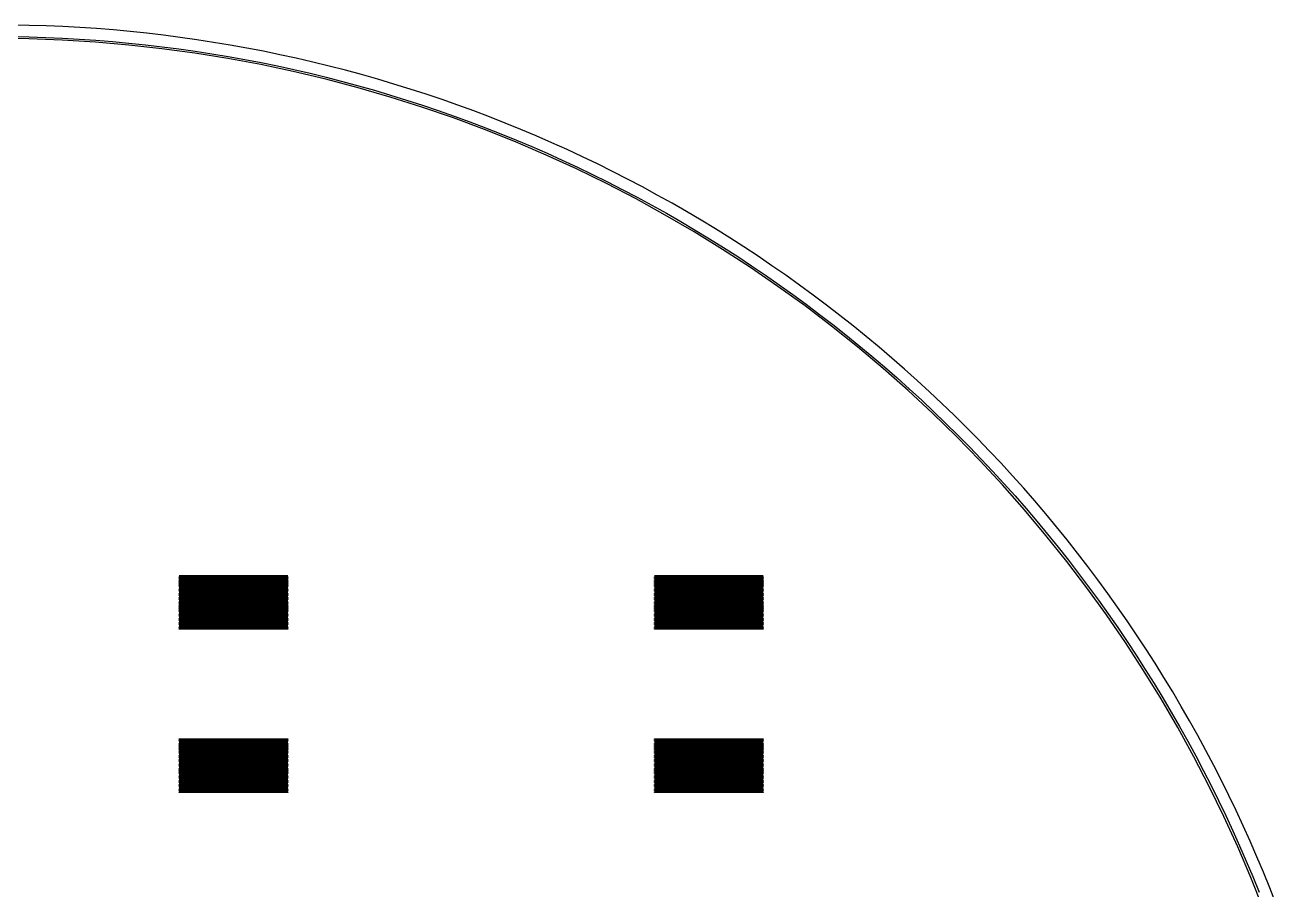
# Model space of a CAD drawing. Extents: x -18 to 83, y -18 to 83.
# Drawn here: x 33.33 to 79.37, y 50.92 to 82.75 of the extents above; entities that cross this region are included whole.
import ezdxf

# ---------------------------------------------------------------- set-up
doc = ezdxf.new("R2010")
doc.units = 0

msp = doc.modelspace()

# ---------------------------------------------------------------- linework, layer by layer
for p, q in [((33.4893, 82.7348), (32.8697, 82.7462)), ((34.1088, 82.7158), (33.4893, 82.7348)), ((34.7279, 82.6892), (34.1088, 82.7158)), ((35.3467, 82.655), (34.7279, 82.6892)), ((35.965, 82.6132), (35.3467, 82.655)), ((36.5828, 82.5638), (35.965, 82.6132)), ((37.1999, 82.5068), (36.5828, 82.5638)), ((37.8162, 82.4423), (37.1999, 82.5068)), ((38.4317, 82.3702), (37.8162, 82.4423)), ((33.4771, 82.2349), (32.25, 82.25)), ((32.8645, 82.3212), (33.4789, 82.3099)), ((34.7034, 82.1898), (33.4771, 82.2349)), ((33.4789, 82.3099), (34.0931, 82.2911)), ((34.0931, 82.2911), (34.7071, 82.2647)), ((35.9282, 82.1145), (34.7034, 82.1898)), ((34.7071, 82.2647), (35.3206, 82.2308)), ((35.3206, 82.2308), (35.9337, 82.1893)), ((37.1508, 82.0092), (35.9282, 82.1145)), ((35.9337, 82.1893), (36.5463, 82.1404)), ((36.5463, 82.1404), (37.1582, 82.0839)), ((38.3705, 81.874), (37.1508, 82.0092)), ((37.1582, 82.0839), (37.7694, 82.0199)), ((37.7694, 82.0199), (38.3797, 81.9484)), ((38.3797, 81.9484), (38.9891, 81.8694)), ((39.0463, 82.2906), (38.4317, 82.3702)), ((39.6599, 82.2034), (39.0463, 82.2906)), ((40.2723, 82.1087), (39.6599, 82.2034)), ((40.8836, 82.0065), (40.2723, 82.1087)), ((41.4935, 81.8968), (40.8836, 82.0065)), ((39.5865, 81.7088), (38.3705, 81.874)), ((38.9891, 81.8694), (39.5975, 81.783)), ((40.7981, 81.5139), (39.5865, 81.7088)), ((39.5975, 81.783), (40.2048, 81.6891)), ((40.2048, 81.6891), (40.8109, 81.5878)), ((42.0045, 81.2893), (40.7981, 81.5139)), ((40.8109, 81.5878), (41.4157, 81.479)), ((42.1021, 81.7796), (41.4935, 81.8968)), ((42.7091, 81.655), (42.1021, 81.7796)), ((43.3146, 81.5229), (42.7091, 81.655)), ((43.9184, 81.3835), (43.3146, 81.5229)), ((41.4157, 81.479), (42.0191, 81.3628)), ((43.2051, 81.0351), (42.0045, 81.2893)), ((42.0191, 81.3628), (42.6211, 81.2392)), ((42.6211, 81.2392), (43.2215, 81.1083)), ((44.399, 80.7516), (43.2051, 81.0351)), ((43.2215, 81.1083), (43.8202, 80.97)), ((44.5205, 81.2366), (43.9184, 81.3835)), ((45.1207, 81.0823), (44.5205, 81.2366)), ((45.719, 80.9207), (45.1207, 81.0823)), ((43.8202, 80.97), (44.4172, 80.8243)), ((45.5856, 80.4388), (44.399, 80.7516)), ((44.4172, 80.8243), (45.0124, 80.6713)), ((45.0124, 80.6713), (45.6056, 80.5111)), ((46.3152, 80.7517), (45.719, 80.9207)), ((46.9094, 80.5755), (46.3152, 80.7517)), ((47.5013, 80.392), (46.9094, 80.5755)), ((46.7642, 80.097), (45.5856, 80.4388)), ((45.6056, 80.5111), (46.1969, 80.3436)), ((46.1969, 80.3436), (46.786, 80.1688)), ((46.786, 80.1688), (47.3729, 79.9868)), ((48.0909, 80.2012), (47.5013, 80.392)), ((48.6782, 80.0032), (48.0909, 80.2012)), ((47.9341, 79.7264), (46.7642, 80.097)), ((47.3729, 79.9868), (47.9576, 79.7976)), ((49.0945, 79.3272), (47.9341, 79.7264)), ((47.9576, 79.7976), (48.5399, 79.6013)), ((49.2629, 79.798), (48.6782, 80.0032)), ((49.8451, 79.5856), (49.2629, 79.798)), ((48.5399, 79.6013), (49.1198, 79.3978)), ((50.2448, 78.8996), (49.0945, 79.3272)), ((49.1198, 79.3978), (49.6971, 79.1872)), ((49.6971, 79.1872), (50.2717, 78.9696)), ((50.4247, 79.3661), (49.8451, 79.5856)), ((51.0015, 79.1396), (50.4247, 79.3661)), ((51.3842, 78.444), (50.2448, 78.8996)), ((50.2717, 78.9696), (50.8437, 78.7449)), ((50.8437, 78.7449), (51.4129, 78.5133)), ((51.5755, 78.9059), (51.0015, 79.1396)), ((52.1466, 78.6652), (51.5755, 78.9059)), ((52.5121, 77.9605), (51.3842, 78.444)), ((51.4129, 78.5133), (51.9791, 78.2746)), ((51.9791, 78.2746), (52.5424, 78.0291)), ((52.7147, 78.4176), (52.1466, 78.6652)), ((53.2797, 78.163), (52.7147, 78.4176)), ((53.6277, 77.4495), (52.5121, 77.9605)), ((52.5424, 78.0291), (53.1027, 77.7766)), ((53.8415, 77.9015), (53.2797, 78.163)), ((54.4001, 77.6331), (53.8415, 77.9015)), ((53.1027, 77.7766), (53.6598, 77.5173)), ((54.7306, 76.9112), (53.6277, 77.4495)), ((53.6598, 77.5173), (54.2137, 77.2511)), ((54.9554, 77.3578), (54.4001, 77.6331)), ((55.5072, 77.0758), (54.9554, 77.3578)), ((54.2137, 77.2511), (54.7643, 76.9782)), ((55.8198, 76.3461), (54.7306, 76.9112)), ((54.7643, 76.9782), (55.3115, 76.6985)), ((56.0555, 76.787), (55.5072, 77.0758)), ((55.3115, 76.6985), (55.8552, 76.4122)), ((56.6003, 76.4915), (56.0555, 76.787)), ((57.1414, 76.1894), (56.6003, 76.4915)), ((56.8949, 75.7543), (55.8198, 76.3461)), ((55.8552, 76.4122), (56.3953, 76.1192)), ((56.3953, 76.1192), (56.9319, 75.8196)), ((57.6787, 75.8806), (57.1414, 76.1894)), ((57.9551, 75.1364), (56.8949, 75.7543)), ((56.9319, 75.8196), (57.4647, 75.5134)), ((57.4647, 75.5134), (57.9937, 75.2008)), ((58.2122, 75.5653), (57.6787, 75.8806)), ((58.7418, 75.2434), (58.2122, 75.5653)), ((58.9999, 74.4927), (57.9551, 75.1364)), ((57.9937, 75.2008), (58.5188, 74.8816)), ((59.2674, 74.9151), (58.7418, 75.2434)), ((58.5188, 74.8816), (59.04, 74.556)), ((59.7889, 74.5803), (59.2674, 74.9151)), ((60.3063, 74.2392), (59.7889, 74.5803)), ((60.0285, 73.8235), (58.9999, 74.4927)), ((59.04, 74.556), (59.5571, 74.2241)), ((59.5571, 74.2241), (60.0702, 73.8858)), ((60.8194, 73.8918), (60.3063, 74.2392)), ((61.0404, 73.1292), (60.0285, 73.8235)), ((60.0702, 73.8858), (60.579, 73.5413)), ((61.3283, 73.538), (60.8194, 73.8918)), ((60.579, 73.5413), (61.0836, 73.1906)), ((61.8328, 73.1781), (61.3283, 73.538)), ((62.035, 72.4104), (61.0404, 73.1292)), ((61.0836, 73.1906), (61.5838, 72.8336)), ((61.5838, 72.8336), (62.0796, 72.4706)), ((62.3328, 72.812), (61.8328, 73.1781)), ((62.8283, 72.4398), (62.3328, 72.812)), ((63.0116, 71.6673), (62.035, 72.4104)), ((62.0796, 72.4706), (62.571, 72.1015)), ((63.3192, 72.0615), (62.8283, 72.4398)), ((62.571, 72.1015), (63.0577, 71.7264)), ((63.8054, 71.6772), (63.3192, 72.0615)), ((63.9697, 70.9005), (63.0116, 71.6673)), ((63.0577, 71.7264), (63.5398, 71.3454)), ((64.2868, 71.287), (63.8054, 71.6772)), ((63.5398, 71.3454), (64.0172, 70.9585)), ((64.9086, 70.1104), (63.9697, 70.9005)), ((64.0172, 70.9585), (64.4899, 70.5658)), ((64.7635, 70.8909), (64.2868, 71.287)), ((64.4899, 70.5658), (64.9576, 70.1672)), ((65.2352, 70.489), (64.7635, 70.8909)), ((65.702, 70.0814), (65.2352, 70.489)), ((65.8279, 69.2975), (64.9086, 70.1104)), ((64.9576, 70.1672), (65.4205, 69.763)), ((66.1637, 69.668), (65.702, 70.0814)), ((65.4205, 69.763), (65.8783, 69.3531)), ((66.6203, 69.249), (66.1637, 69.668)), ((66.727, 68.4624), (65.8279, 69.2975)), ((65.8783, 69.3531), (66.3311, 68.9377)), ((67.0718, 68.8245), (66.6203, 69.249)), ((66.3311, 68.9377), (66.7787, 68.5167)), ((67.518, 68.3944), (67.0718, 68.8245)), ((67.6053, 67.6053), (66.727, 68.4624)), ((66.7787, 68.5167), (67.2212, 68.0902)), ((67.9589, 67.9589), (67.518, 68.3944)), ((67.2212, 68.0902), (67.6584, 67.6584)), ((68.3944, 67.518), (67.9589, 67.9589)), ((68.4624, 66.727), (67.6053, 67.6053)), ((67.6584, 67.6584), (68.0902, 67.2212)), ((68.0902, 67.2212), (68.5167, 66.7787)), ((68.8245, 67.0718), (68.3944, 67.518)), ((68.5167, 66.7787), (68.9377, 66.3311)), ((69.249, 66.6203), (68.8245, 67.0718)), ((69.2975, 65.8279), (68.4624, 66.727)), ((68.9377, 66.3311), (69.3531, 65.8783)), ((69.668, 66.1637), (69.249, 66.6203)), ((69.3531, 65.8783), (69.763, 65.4205)), ((70.0814, 65.702), (69.668, 66.1637)), ((70.1104, 64.9086), (69.2975, 65.8279)), ((69.763, 65.4205), (70.1672, 64.9576)), ((70.489, 65.2352), (70.0814, 65.702)), ((70.9005, 63.9697), (70.1104, 64.9086)), ((70.1672, 64.9576), (70.5658, 64.4899)), ((70.8909, 64.7635), (70.489, 65.2352)), ((70.5658, 64.4899), (70.9585, 64.0172)), ((71.287, 64.2868), (70.8909, 64.7635)), ((70.9585, 64.0172), (71.3454, 63.5398)), ((71.6772, 63.8054), (71.287, 64.2868)), ((71.6673, 63.0116), (70.9005, 63.9697)), ((71.3454, 63.5398), (71.7264, 63.0577)), ((72.0615, 63.3192), (71.6772, 63.8054)), ((72.4398, 62.8283), (72.0615, 63.3192)), ((72.4104, 62.035), (71.6673, 63.0116)), ((71.7264, 63.0577), (72.1015, 62.571)), ((72.812, 62.3328), (72.4398, 62.8283)), ((39, 62.475), (39, 62.485)), ((39, 62.485), (43, 62.485)), ((43, 62.475), (39, 62.475)), ((39, 62.435), (39, 62.445)), ((39, 62.445), (43, 62.445)), ((43, 62.435), (39, 62.435)), ((39, 62.395), (39, 62.405)), ((39, 62.405), (43, 62.405)), ((43, 62.395), (39, 62.395)), ((39, 62.355), (39, 62.365)), ((39, 62.365), (43, 62.365)), ((43, 62.355), (39, 62.355)), ((39, 62.315), (39, 62.325)), ((39, 62.325), (43, 62.325)), ((43, 62.315), (39, 62.315)), ((39, 62.275), (39, 62.285)), ((39, 62.285), (43, 62.285)), ((43, 62.275), (39, 62.275)), ((39, 62.235), (39, 62.245)), ((39, 62.245), (43, 62.245)), ((43, 62.235), (39, 62.235)), ((39, 62.195), (39, 62.205)), ((39, 62.205), (43, 62.205)), ((43, 62.195), (39, 62.195)), ((39, 62.155), (39, 62.165)), ((39, 62.165), (43, 62.165)), ((43, 62.155), (39, 62.155)), ((43, 62.485), (43, 62.475)), ((43, 62.445), (43, 62.435)), ((43, 62.405), (43, 62.395)), ((43, 62.365), (43, 62.355)), ((43, 62.325), (43, 62.315)), ((43, 62.285), (43, 62.275)), ((43, 62.245), (43, 62.235)), ((43, 62.205), (43, 62.195)), ((43, 62.165), (43, 62.155)), ((56.5, 62.475), (56.5, 62.485)), ((56.5, 62.485), (60.5, 62.485)), ((60.5, 62.475), (56.5, 62.475)), ((56.5, 62.435), (56.5, 62.445)), ((56.5, 62.445), (60.5, 62.445)), ((60.5, 62.435), (56.5, 62.435)), ((56.5, 62.395), (56.5, 62.405)), ((56.5, 62.405), (60.5, 62.405)), ((60.5, 62.395), (56.5, 62.395)), ((56.5, 62.355), (56.5, 62.365)), ((56.5, 62.365), (60.5, 62.365)), ((60.5, 62.355), (56.5, 62.355)), ((56.5, 62.315), (56.5, 62.325)), ((56.5, 62.325), (60.5, 62.325)), ((60.5, 62.315), (56.5, 62.315)), ((56.5, 62.275), (56.5, 62.285)), ((56.5, 62.285), (60.5, 62.285)), ((60.5, 62.275), (56.5, 62.275)), ((56.5, 62.235), (56.5, 62.245)), ((56.5, 62.245), (60.5, 62.245)), ((60.5, 62.235), (56.5, 62.235)), ((56.5, 62.195), (56.5, 62.205)), ((56.5, 62.205), (60.5, 62.205)), ((60.5, 62.195), (56.5, 62.195)), ((56.5, 62.155), (56.5, 62.165)), ((56.5, 62.165), (60.5, 62.165)), ((60.5, 62.155), (56.5, 62.155)), ((60.5, 62.485), (60.5, 62.475)), ((60.5, 62.445), (60.5, 62.435)), ((60.5, 62.405), (60.5, 62.395)), ((60.5, 62.365), (60.5, 62.355)), ((60.5, 62.325), (60.5, 62.315)), ((60.5, 62.285), (60.5, 62.275)), ((60.5, 62.245), (60.5, 62.235)), ((60.5, 62.205), (60.5, 62.195)), ((60.5, 62.165), (60.5, 62.155)), ((72.1015, 62.571), (72.4706, 62.0796)), ((73.1781, 61.8328), (72.812, 62.3328)), ((39, 62.115), (39, 62.125)), ((39, 62.125), (43, 62.125)), ((43, 62.115), (39, 62.115)), ((39, 62.075), (39, 62.085)), ((39, 62.085), (43, 62.085)), ((43, 62.075), (39, 62.075)), ((39, 62.035), (39, 62.045)), ((39, 62.045), (43, 62.045)), ((43, 62.035), (39, 62.035)), ((39, 61.995), (39, 62.005)), ((39, 62.005), (43, 62.005)), ((43, 61.995), (39, 61.995)), ((39, 61.955), (39, 61.965)), ((39, 61.965), (43, 61.965)), ((43, 61.955), (39, 61.955)), ((39, 61.915), (39, 61.925)), ((39, 61.925), (43, 61.925)), ((43, 61.915), (39, 61.915)), ((39, 61.875), (39, 61.885)), ((39, 61.885), (43, 61.885)), ((43, 61.875), (39, 61.875)), ((39, 61.835), (39, 61.845)), ((39, 61.845), (43, 61.845)), ((43, 61.835), (39, 61.835)), ((39, 61.795), (39, 61.805)), ((39, 61.805), (43, 61.805)), ((43, 61.795), (39, 61.795)), ((39, 61.755), (39, 61.765)), ((39, 61.765), (43, 61.765)), ((43, 61.755), (39, 61.755)), ((39, 61.715), (39, 61.725)), ((39, 61.725), (43, 61.725)), ((43, 61.715), (39, 61.715)), ((43, 62.125), (43, 62.115)), ((43, 62.085), (43, 62.075)), ((43, 62.045), (43, 62.035)), ((43, 62.005), (43, 61.995)), ((43, 61.965), (43, 61.955)), ((43, 61.925), (43, 61.915)), ((43, 61.885), (43, 61.875)), ((43, 61.845), (43, 61.835)), ((43, 61.805), (43, 61.795)), ((43, 61.765), (43, 61.755)), ((43, 61.725), (43, 61.715)), ((56.5, 62.115), (56.5, 62.125)), ((56.5, 62.125), (60.5, 62.125)), ((60.5, 62.115), (56.5, 62.115)), ((56.5, 62.075), (56.5, 62.085)), ((56.5, 62.085), (60.5, 62.085)), ((60.5, 62.075), (56.5, 62.075)), ((56.5, 62.035), (56.5, 62.045)), ((56.5, 62.045), (60.5, 62.045)), ((60.5, 62.035), (56.5, 62.035)), ((56.5, 61.995), (56.5, 62.005)), ((56.5, 62.005), (60.5, 62.005)), ((60.5, 61.995), (56.5, 61.995)), ((56.5, 61.955), (56.5, 61.965)), ((56.5, 61.965), (60.5, 61.965)), ((60.5, 61.955), (56.5, 61.955)), ((56.5, 61.915), (56.5, 61.925)), ((56.5, 61.925), (60.5, 61.925)), ((60.5, 61.915), (56.5, 61.915)), ((56.5, 61.875), (56.5, 61.885)), ((56.5, 61.885), (60.5, 61.885)), ((60.5, 61.875), (56.5, 61.875)), ((56.5, 61.835), (56.5, 61.845)), ((56.5, 61.845), (60.5, 61.845)), ((60.5, 61.835), (56.5, 61.835)), ((56.5, 61.795), (56.5, 61.805)), ((56.5, 61.805), (60.5, 61.805)), ((60.5, 61.795), (56.5, 61.795)), ((56.5, 61.755), (56.5, 61.765)), ((56.5, 61.765), (60.5, 61.765)), ((60.5, 61.755), (56.5, 61.755)), ((56.5, 61.715), (56.5, 61.725)), ((56.5, 61.725), (60.5, 61.725)), ((60.5, 61.715), (56.5, 61.715)), ((60.5, 62.125), (60.5, 62.115)), ((60.5, 62.085), (60.5, 62.075)), ((60.5, 62.045), (60.5, 62.035)), ((60.5, 62.005), (60.5, 61.995)), ((60.5, 61.965), (60.5, 61.955)), ((60.5, 61.925), (60.5, 61.915)), ((60.5, 61.885), (60.5, 61.875)), ((60.5, 61.845), (60.5, 61.835)), ((60.5, 61.805), (60.5, 61.795)), ((60.5, 61.765), (60.5, 61.755)), ((60.5, 61.725), (60.5, 61.715)), ((73.1292, 61.0404), (72.4104, 62.035)), ((72.4706, 62.0796), (72.8336, 61.5838)), ((73.538, 61.3283), (73.1781, 61.8328)), ((39, 61.675), (39, 61.685)), ((39, 61.685), (43, 61.685)), ((43, 61.675), (39, 61.675)), ((39, 61.635), (39, 61.645)), ((39, 61.645), (43, 61.645)), ((43, 61.635), (39, 61.635)), ((39, 61.595), (39, 61.605)), ((39, 61.605), (43, 61.605)), ((43, 61.595), (39, 61.595)), ((39, 61.555), (39, 61.565)), ((39, 61.565), (43, 61.565)), ((43, 61.555), (39, 61.555)), ((39, 61.515), (39, 61.525)), ((39, 61.525), (43, 61.525)), ((43, 61.515), (39, 61.515)), ((39, 61.475), (39, 61.485)), ((39, 61.485), (43, 61.485)), ((43, 61.475), (39, 61.475)), ((39, 61.435), (39, 61.445)), ((39, 61.445), (43, 61.445)), ((43, 61.435), (39, 61.435)), ((39, 61.395), (39, 61.405)), ((39, 61.405), (43, 61.405)), ((43, 61.395), (39, 61.395)), ((39, 61.355), (39, 61.365)), ((39, 61.365), (43, 61.365)), ((43, 61.355), (39, 61.355)), ((39, 61.315), (39, 61.325)), ((39, 61.325), (43, 61.325)), ((43, 61.315), (39, 61.315)), ((39, 61.275), (39, 61.285)), ((39, 61.285), (43, 61.285)), ((43, 61.275), (39, 61.275)), ((39, 61.235), (39, 61.245)), ((39, 61.245), (43, 61.245)), ((43, 61.235), (39, 61.235)), ((43, 61.685), (43, 61.675)), ((43, 61.645), (43, 61.635)), ((43, 61.605), (43, 61.595)), ((43, 61.565), (43, 61.555)), ((43, 61.525), (43, 61.515)), ((43, 61.485), (43, 61.475)), ((43, 61.445), (43, 61.435)), ((43, 61.405), (43, 61.395)), ((43, 61.365), (43, 61.355)), ((43, 61.325), (43, 61.315)), ((43, 61.285), (43, 61.275)), ((43, 61.245), (43, 61.235)), ((56.5, 61.675), (56.5, 61.685)), ((56.5, 61.685), (60.5, 61.685)), ((60.5, 61.675), (56.5, 61.675)), ((56.5, 61.635), (56.5, 61.645)), ((56.5, 61.645), (60.5, 61.645)), ((60.5, 61.635), (56.5, 61.635)), ((56.5, 61.595), (56.5, 61.605)), ((56.5, 61.605), (60.5, 61.605)), ((60.5, 61.595), (56.5, 61.595)), ((56.5, 61.555), (56.5, 61.565)), ((56.5, 61.565), (60.5, 61.565)), ((60.5, 61.555), (56.5, 61.555)), ((56.5, 61.515), (56.5, 61.525)), ((56.5, 61.525), (60.5, 61.525)), ((60.5, 61.515), (56.5, 61.515)), ((56.5, 61.475), (56.5, 61.485)), ((56.5, 61.485), (60.5, 61.485)), ((60.5, 61.475), (56.5, 61.475)), ((56.5, 61.435), (56.5, 61.445)), ((56.5, 61.445), (60.5, 61.445)), ((60.5, 61.435), (56.5, 61.435)), ((56.5, 61.395), (56.5, 61.405)), ((56.5, 61.405), (60.5, 61.405)), ((60.5, 61.395), (56.5, 61.395)), ((56.5, 61.355), (56.5, 61.365)), ((56.5, 61.365), (60.5, 61.365)), ((60.5, 61.355), (56.5, 61.355)), ((56.5, 61.315), (56.5, 61.325)), ((56.5, 61.325), (60.5, 61.325)), ((60.5, 61.315), (56.5, 61.315)), ((56.5, 61.275), (56.5, 61.285)), ((56.5, 61.285), (60.5, 61.285)), ((60.5, 61.275), (56.5, 61.275)), ((56.5, 61.235), (56.5, 61.245)), ((56.5, 61.245), (60.5, 61.245)), ((60.5, 61.235), (56.5, 61.235)), ((60.5, 61.685), (60.5, 61.675)), ((60.5, 61.645), (60.5, 61.635)), ((60.5, 61.605), (60.5, 61.595)), ((60.5, 61.565), (60.5, 61.555)), ((60.5, 61.525), (60.5, 61.515)), ((60.5, 61.485), (60.5, 61.475)), ((60.5, 61.445), (60.5, 61.435)), ((60.5, 61.405), (60.5, 61.395)), ((60.5, 61.365), (60.5, 61.355)), ((60.5, 61.325), (60.5, 61.315)), ((60.5, 61.285), (60.5, 61.275)), ((60.5, 61.245), (60.5, 61.235)), ((72.8336, 61.5838), (73.1906, 61.0836)), ((73.8918, 60.8194), (73.538, 61.3283)), ((39, 61.195), (39, 61.205)), ((39, 61.205), (43, 61.205)), ((43, 61.195), (39, 61.195)), ((39, 61.155), (39, 61.165)), ((39, 61.165), (43, 61.165)), ((43, 61.155), (39, 61.155)), ((39, 61.115), (39, 61.125)), ((39, 61.125), (43, 61.125)), ((43, 61.115), (39, 61.115)), ((39, 61.075), (39, 61.085)), ((39, 61.085), (43, 61.085)), ((43, 61.075), (39, 61.075)), ((39, 61.035), (39, 61.045)), ((39, 61.045), (43, 61.045)), ((43, 61.035), (39, 61.035)), ((39, 60.995), (39, 61.005)), ((39, 61.005), (43, 61.005)), ((43, 60.995), (39, 60.995)), ((39, 60.955), (39, 60.965)), ((39, 60.965), (43, 60.965)), ((43, 60.955), (39, 60.955)), ((39, 60.915), (39, 60.925)), ((39, 60.925), (43, 60.925)), ((43, 60.915), (39, 60.915)), ((39, 60.875), (39, 60.885)), ((39, 60.885), (43, 60.885)), ((43, 60.875), (39, 60.875)), ((39, 60.835), (39, 60.845)), ((39, 60.845), (43, 60.845)), ((43, 60.835), (39, 60.835)), ((39, 60.795), (39, 60.805)), ((39, 60.805), (43, 60.805)), ((43, 60.795), (39, 60.795)), ((39, 60.755), (39, 60.765)), ((39, 60.765), (43, 60.765)), ((43, 61.205), (43, 61.195)), ((43, 61.165), (43, 61.155)), ((43, 61.125), (43, 61.115)), ((43, 61.085), (43, 61.075)), ((43, 61.045), (43, 61.035)), ((43, 61.005), (43, 60.995)), ((43, 60.965), (43, 60.955)), ((43, 60.925), (43, 60.915)), ((43, 60.885), (43, 60.875)), ((43, 60.845), (43, 60.835)), ((43, 60.805), (43, 60.795)), ((43, 60.765), (43, 60.755)), ((56.5, 61.195), (56.5, 61.205)), ((56.5, 61.205), (60.5, 61.205)), ((60.5, 61.195), (56.5, 61.195)), ((56.5, 61.155), (56.5, 61.165)), ((56.5, 61.165), (60.5, 61.165)), ((60.5, 61.155), (56.5, 61.155)), ((56.5, 61.115), (56.5, 61.125)), ((56.5, 61.125), (60.5, 61.125)), ((60.5, 61.115), (56.5, 61.115)), ((56.5, 61.075), (56.5, 61.085)), ((56.5, 61.085), (60.5, 61.085)), ((60.5, 61.075), (56.5, 61.075)), ((56.5, 61.035), (56.5, 61.045)), ((56.5, 61.045), (60.5, 61.045)), ((60.5, 61.035), (56.5, 61.035)), ((56.5, 60.995), (56.5, 61.005)), ((56.5, 61.005), (60.5, 61.005)), ((60.5, 60.995), (56.5, 60.995)), ((56.5, 60.955), (56.5, 60.965)), ((56.5, 60.965), (60.5, 60.965)), ((60.5, 60.955), (56.5, 60.955)), ((56.5, 60.915), (56.5, 60.925)), ((56.5, 60.925), (60.5, 60.925)), ((60.5, 60.915), (56.5, 60.915)), ((56.5, 60.875), (56.5, 60.885)), ((56.5, 60.885), (60.5, 60.885)), ((60.5, 60.875), (56.5, 60.875)), ((56.5, 60.835), (56.5, 60.845)), ((56.5, 60.845), (60.5, 60.845)), ((60.5, 60.835), (56.5, 60.835)), ((56.5, 60.795), (56.5, 60.805)), ((56.5, 60.805), (60.5, 60.805)), ((60.5, 60.795), (56.5, 60.795)), ((56.5, 60.755), (56.5, 60.765)), ((56.5, 60.765), (60.5, 60.765)), ((60.5, 61.205), (60.5, 61.195)), ((60.5, 61.165), (60.5, 61.155)), ((60.5, 61.125), (60.5, 61.115)), ((60.5, 61.085), (60.5, 61.075)), ((60.5, 61.045), (60.5, 61.035)), ((60.5, 61.005), (60.5, 60.995)), ((60.5, 60.965), (60.5, 60.955)), ((60.5, 60.925), (60.5, 60.915)), ((60.5, 60.885), (60.5, 60.875)), ((60.5, 60.845), (60.5, 60.835)), ((60.5, 60.805), (60.5, 60.795)), ((60.5, 60.765), (60.5, 60.755)), ((73.8235, 60.0285), (73.1292, 61.0404)), ((73.1906, 61.0836), (73.5413, 60.579)), ((74.2392, 60.3063), (73.8918, 60.8194)), ((43, 60.755), (39, 60.755)), ((39, 60.715), (39, 60.725)), ((39, 60.725), (43, 60.725)), ((43, 60.715), (39, 60.715)), ((39, 60.675), (39, 60.685)), ((39, 60.685), (43, 60.685)), ((43, 60.675), (39, 60.675)), ((39, 60.635), (39, 60.645)), ((39, 60.645), (43, 60.645)), ((43, 60.635), (39, 60.635)), ((39, 60.595), (39, 60.605)), ((39, 60.605), (43, 60.605)), ((43, 60.595), (39, 60.595)), ((39, 60.555), (39, 60.565)), ((39, 60.565), (43, 60.565)), ((43, 60.555), (39, 60.555)), ((39, 60.515), (39, 60.525)), ((39, 60.525), (43, 60.525)), ((43, 60.515), (39, 60.515)), ((43, 60.725), (43, 60.715)), ((43, 60.685), (43, 60.675)), ((43, 60.645), (43, 60.635)), ((43, 60.605), (43, 60.595)), ((43, 60.565), (43, 60.555)), ((43, 60.525), (43, 60.515)), ((60.5, 60.755), (56.5, 60.755)), ((56.5, 60.715), (56.5, 60.725)), ((56.5, 60.725), (60.5, 60.725)), ((60.5, 60.715), (56.5, 60.715)), ((56.5, 60.675), (56.5, 60.685)), ((56.5, 60.685), (60.5, 60.685)), ((60.5, 60.675), (56.5, 60.675)), ((56.5, 60.635), (56.5, 60.645)), ((56.5, 60.645), (60.5, 60.645)), ((60.5, 60.635), (56.5, 60.635)), ((56.5, 60.595), (56.5, 60.605)), ((56.5, 60.605), (60.5, 60.605)), ((60.5, 60.595), (56.5, 60.595)), ((56.5, 60.555), (56.5, 60.565)), ((56.5, 60.565), (60.5, 60.565)), ((60.5, 60.555), (56.5, 60.555)), ((56.5, 60.515), (56.5, 60.525)), ((56.5, 60.525), (60.5, 60.525)), ((60.5, 60.515), (56.5, 60.515)), ((60.5, 60.725), (60.5, 60.715)), ((60.5, 60.685), (60.5, 60.675)), ((60.5, 60.645), (60.5, 60.635)), ((60.5, 60.605), (60.5, 60.595)), ((60.5, 60.565), (60.5, 60.555)), ((60.5, 60.525), (60.5, 60.515)), ((73.5413, 60.579), (73.8858, 60.0702)), ((74.5803, 59.7889), (74.2392, 60.3063)), ((74.4927, 58.9999), (73.8235, 60.0285)), ((73.8858, 60.0702), (74.2241, 59.5571)), ((74.2241, 59.5571), (74.556, 59.04)), ((74.9151, 59.2674), (74.5803, 59.7889)), ((75.1364, 57.9551), (74.4927, 58.9999)), ((74.556, 59.04), (74.8816, 58.5188)), ((75.2434, 58.7418), (74.9151, 59.2674)), ((74.8816, 58.5188), (75.2008, 57.9937)), ((75.5653, 58.2122), (75.2434, 58.7418)), ((75.8806, 57.6787), (75.5653, 58.2122)), ((75.7543, 56.8949), (75.1364, 57.9551)), ((75.2008, 57.9937), (75.5134, 57.4647)), ((76.1894, 57.1414), (75.8806, 57.6787)), ((75.5134, 57.4647), (75.8196, 56.9319)), ((76.4915, 56.6003), (76.1894, 57.1414)), ((76.3461, 55.8198), (75.7543, 56.8949)), ((75.8196, 56.9319), (76.1192, 56.3953)), ((39, 56.475), (39, 56.485)), ((39, 56.485), (43, 56.485)), ((43, 56.475), (39, 56.475)), ((39, 56.435), (39, 56.445)), ((39, 56.445), (43, 56.445)), ((43, 56.435), (39, 56.435)), ((39, 56.395), (39, 56.405)), ((39, 56.405), (43, 56.405)), ((43, 56.395), (39, 56.395)), ((39, 56.355), (39, 56.365)), ((39, 56.365), (43, 56.365)), ((43, 56.355), (39, 56.355)), ((39, 56.315), (39, 56.325)), ((39, 56.325), (43, 56.325)), ((43, 56.315), (39, 56.315)), ((39, 56.275), (39, 56.285)), ((39, 56.285), (43, 56.285)), ((43, 56.275), (39, 56.275)), ((39, 56.235), (39, 56.245)), ((39, 56.245), (43, 56.245)), ((43, 56.235), (39, 56.235)), ((39, 56.195), (39, 56.205)), ((39, 56.205), (43, 56.205)), ((43, 56.195), (39, 56.195)), ((39, 56.155), (39, 56.165)), ((39, 56.165), (43, 56.165)), ((43, 56.485), (43, 56.475)), ((43, 56.445), (43, 56.435)), ((43, 56.405), (43, 56.395)), ((43, 56.365), (43, 56.355)), ((43, 56.325), (43, 56.315)), ((43, 56.285), (43, 56.275)), ((43, 56.245), (43, 56.235)), ((43, 56.205), (43, 56.195)), ((43, 56.165), (43, 56.155)), ((56.5, 56.475), (56.5, 56.485)), ((56.5, 56.485), (60.5, 56.485)), ((60.5, 56.475), (56.5, 56.475)), ((56.5, 56.435), (56.5, 56.445)), ((56.5, 56.445), (60.5, 56.445)), ((60.5, 56.435), (56.5, 56.435)), ((56.5, 56.395), (56.5, 56.405)), ((56.5, 56.405), (60.5, 56.405)), ((60.5, 56.395), (56.5, 56.395)), ((56.5, 56.355), (56.5, 56.365)), ((56.5, 56.365), (60.5, 56.365)), ((60.5, 56.355), (56.5, 56.355)), ((56.5, 56.315), (56.5, 56.325)), ((56.5, 56.325), (60.5, 56.325)), ((60.5, 56.315), (56.5, 56.315)), ((56.5, 56.275), (56.5, 56.285)), ((56.5, 56.285), (60.5, 56.285)), ((60.5, 56.275), (56.5, 56.275)), ((56.5, 56.235), (56.5, 56.245)), ((56.5, 56.245), (60.5, 56.245)), ((60.5, 56.235), (56.5, 56.235)), ((56.5, 56.195), (56.5, 56.205)), ((56.5, 56.205), (60.5, 56.205)), ((60.5, 56.195), (56.5, 56.195)), ((56.5, 56.155), (56.5, 56.165)), ((56.5, 56.165), (60.5, 56.165)), ((60.5, 56.485), (60.5, 56.475)), ((60.5, 56.445), (60.5, 56.435)), ((60.5, 56.405), (60.5, 56.395)), ((60.5, 56.365), (60.5, 56.355)), ((60.5, 56.325), (60.5, 56.315)), ((60.5, 56.285), (60.5, 56.275)), ((60.5, 56.245), (60.5, 56.235)), ((60.5, 56.205), (60.5, 56.195)), ((60.5, 56.165), (60.5, 56.155)), ((76.1192, 56.3953), (76.4122, 55.8552)), ((76.787, 56.0555), (76.4915, 56.6003)), ((43, 56.155), (39, 56.155)), ((39, 56.115), (39, 56.125)), ((39, 56.125), (43, 56.125)), ((43, 56.115), (39, 56.115)), ((39, 56.075), (39, 56.085)), ((39, 56.085), (43, 56.085)), ((43, 56.075), (39, 56.075)), ((39, 56.035), (39, 56.045)), ((39, 56.045), (43, 56.045)), ((43, 56.035), (39, 56.035)), ((39, 55.995), (39, 56.005)), ((39, 56.005), (43, 56.005)), ((43, 55.995), (39, 55.995)), ((39, 55.955), (39, 55.965)), ((39, 55.965), (43, 55.965)), ((43, 55.955), (39, 55.955)), ((39, 55.915), (39, 55.925)), ((39, 55.925), (43, 55.925)), ((43, 55.915), (39, 55.915)), ((39, 55.875), (39, 55.885)), ((39, 55.885), (43, 55.885)), ((43, 55.875), (39, 55.875)), ((39, 55.835), (39, 55.845)), ((39, 55.845), (43, 55.845)), ((43, 55.835), (39, 55.835)), ((39, 55.795), (39, 55.805)), ((39, 55.805), (43, 55.805)), ((43, 55.795), (39, 55.795)), ((39, 55.755), (39, 55.765)), ((39, 55.765), (43, 55.765)), ((43, 55.755), (39, 55.755)), ((39, 55.715), (39, 55.725)), ((39, 55.725), (43, 55.725)), ((43, 55.715), (39, 55.715)), ((43, 56.125), (43, 56.115)), ((43, 56.085), (43, 56.075)), ((43, 56.045), (43, 56.035)), ((43, 56.005), (43, 55.995)), ((43, 55.965), (43, 55.955)), ((43, 55.925), (43, 55.915)), ((43, 55.885), (43, 55.875)), ((43, 55.845), (43, 55.835)), ((43, 55.805), (43, 55.795)), ((43, 55.765), (43, 55.755)), ((43, 55.725), (43, 55.715)), ((60.5, 56.155), (56.5, 56.155)), ((56.5, 56.115), (56.5, 56.125)), ((56.5, 56.125), (60.5, 56.125)), ((60.5, 56.115), (56.5, 56.115)), ((56.5, 56.075), (56.5, 56.085)), ((56.5, 56.085), (60.5, 56.085)), ((60.5, 56.075), (56.5, 56.075)), ((56.5, 56.035), (56.5, 56.045)), ((56.5, 56.045), (60.5, 56.045)), ((60.5, 56.035), (56.5, 56.035)), ((56.5, 55.995), (56.5, 56.005)), ((56.5, 56.005), (60.5, 56.005)), ((60.5, 55.995), (56.5, 55.995)), ((56.5, 55.955), (56.5, 55.965)), ((56.5, 55.965), (60.5, 55.965)), ((60.5, 55.955), (56.5, 55.955)), ((56.5, 55.915), (56.5, 55.925)), ((56.5, 55.925), (60.5, 55.925)), ((60.5, 55.915), (56.5, 55.915)), ((56.5, 55.875), (56.5, 55.885)), ((56.5, 55.885), (60.5, 55.885)), ((60.5, 55.875), (56.5, 55.875)), ((56.5, 55.835), (56.5, 55.845)), ((56.5, 55.845), (60.5, 55.845)), ((60.5, 55.835), (56.5, 55.835)), ((56.5, 55.795), (56.5, 55.805)), ((56.5, 55.805), (60.5, 55.805)), ((60.5, 55.795), (56.5, 55.795)), ((56.5, 55.755), (56.5, 55.765)), ((56.5, 55.765), (60.5, 55.765)), ((60.5, 55.755), (56.5, 55.755)), ((56.5, 55.715), (56.5, 55.725)), ((56.5, 55.725), (60.5, 55.725)), ((60.5, 55.715), (56.5, 55.715)), ((60.5, 56.125), (60.5, 56.115)), ((60.5, 56.085), (60.5, 56.075)), ((60.5, 56.045), (60.5, 56.035)), ((60.5, 56.005), (60.5, 55.995)), ((60.5, 55.965), (60.5, 55.955)), ((60.5, 55.925), (60.5, 55.915)), ((60.5, 55.885), (60.5, 55.875)), ((60.5, 55.845), (60.5, 55.835)), ((60.5, 55.805), (60.5, 55.795)), ((60.5, 55.765), (60.5, 55.755)), ((60.5, 55.725), (60.5, 55.715)), ((76.9112, 54.7306), (76.3461, 55.8198)), ((76.4122, 55.8552), (76.6985, 55.3115)), ((77.0758, 55.5072), (76.787, 56.0555)), ((39, 55.675), (39, 55.685)), ((39, 55.685), (43, 55.685)), ((43, 55.675), (39, 55.675)), ((39, 55.635), (39, 55.645)), ((39, 55.645), (43, 55.645)), ((43, 55.635), (39, 55.635)), ((39, 55.595), (39, 55.605)), ((39, 55.605), (43, 55.605)), ((43, 55.595), (39, 55.595)), ((39, 55.555), (39, 55.565)), ((39, 55.565), (43, 55.565)), ((43, 55.555), (39, 55.555)), ((39, 55.515), (39, 55.525)), ((39, 55.525), (43, 55.525)), ((43, 55.515), (39, 55.515)), ((39, 55.475), (39, 55.485)), ((39, 55.485), (43, 55.485)), ((43, 55.475), (39, 55.475)), ((39, 55.435), (39, 55.445)), ((39, 55.445), (43, 55.445)), ((43, 55.435), (39, 55.435)), ((39, 55.395), (39, 55.405)), ((39, 55.405), (43, 55.405)), ((43, 55.395), (39, 55.395)), ((39, 55.355), (39, 55.365)), ((39, 55.365), (43, 55.365)), ((43, 55.355), (39, 55.355)), ((39, 55.315), (39, 55.325)), ((39, 55.325), (43, 55.325)), ((43, 55.315), (39, 55.315)), ((39, 55.275), (39, 55.285)), ((39, 55.285), (43, 55.285)), ((43, 55.275), (39, 55.275)), ((39, 55.235), (39, 55.245)), ((39, 55.245), (43, 55.245)), ((43, 55.685), (43, 55.675)), ((43, 55.645), (43, 55.635)), ((43, 55.605), (43, 55.595)), ((43, 55.565), (43, 55.555)), ((43, 55.525), (43, 55.515)), ((43, 55.485), (43, 55.475)), ((43, 55.445), (43, 55.435)), ((43, 55.405), (43, 55.395)), ((43, 55.365), (43, 55.355)), ((43, 55.325), (43, 55.315)), ((43, 55.285), (43, 55.275)), ((43, 55.245), (43, 55.235)), ((56.5, 55.675), (56.5, 55.685)), ((56.5, 55.685), (60.5, 55.685)), ((60.5, 55.675), (56.5, 55.675)), ((56.5, 55.635), (56.5, 55.645)), ((56.5, 55.645), (60.5, 55.645)), ((60.5, 55.635), (56.5, 55.635)), ((56.5, 55.595), (56.5, 55.605)), ((56.5, 55.605), (60.5, 55.605)), ((60.5, 55.595), (56.5, 55.595)), ((56.5, 55.555), (56.5, 55.565)), ((56.5, 55.565), (60.5, 55.565)), ((60.5, 55.555), (56.5, 55.555)), ((56.5, 55.515), (56.5, 55.525)), ((56.5, 55.525), (60.5, 55.525)), ((60.5, 55.515), (56.5, 55.515)), ((56.5, 55.475), (56.5, 55.485)), ((56.5, 55.485), (60.5, 55.485)), ((60.5, 55.475), (56.5, 55.475)), ((56.5, 55.435), (56.5, 55.445)), ((56.5, 55.445), (60.5, 55.445)), ((60.5, 55.435), (56.5, 55.435)), ((56.5, 55.395), (56.5, 55.405)), ((56.5, 55.405), (60.5, 55.405)), ((60.5, 55.395), (56.5, 55.395)), ((56.5, 55.355), (56.5, 55.365)), ((56.5, 55.365), (60.5, 55.365)), ((60.5, 55.355), (56.5, 55.355)), ((56.5, 55.315), (56.5, 55.325)), ((56.5, 55.325), (60.5, 55.325)), ((60.5, 55.315), (56.5, 55.315)), ((56.5, 55.275), (56.5, 55.285)), ((56.5, 55.285), (60.5, 55.285)), ((60.5, 55.275), (56.5, 55.275)), ((56.5, 55.235), (56.5, 55.245)), ((56.5, 55.245), (60.5, 55.245)), ((60.5, 55.685), (60.5, 55.675)), ((60.5, 55.645), (60.5, 55.635)), ((60.5, 55.605), (60.5, 55.595)), ((60.5, 55.565), (60.5, 55.555)), ((60.5, 55.525), (60.5, 55.515)), ((60.5, 55.485), (60.5, 55.475)), ((60.5, 55.445), (60.5, 55.435)), ((60.5, 55.405), (60.5, 55.395)), ((60.5, 55.365), (60.5, 55.355)), ((60.5, 55.325), (60.5, 55.315)), ((60.5, 55.285), (60.5, 55.275)), ((60.5, 55.245), (60.5, 55.235)), ((76.6985, 55.3115), (76.9782, 54.7643)), ((77.3578, 54.9554), (77.0758, 55.5072)), ((43, 55.235), (39, 55.235)), ((39, 55.195), (39, 55.205)), ((39, 55.205), (43, 55.205)), ((43, 55.195), (39, 55.195)), ((39, 55.155), (39, 55.165)), ((39, 55.165), (43, 55.165)), ((43, 55.155), (39, 55.155)), ((39, 55.115), (39, 55.125)), ((39, 55.125), (43, 55.125)), ((43, 55.115), (39, 55.115)), ((39, 55.075), (39, 55.085)), ((39, 55.085), (43, 55.085)), ((43, 55.075), (39, 55.075)), ((39, 55.035), (39, 55.045)), ((39, 55.045), (43, 55.045)), ((43, 55.035), (39, 55.035)), ((39, 54.995), (39, 55.005)), ((39, 55.005), (43, 55.005)), ((43, 54.995), (39, 54.995)), ((39, 54.955), (39, 54.965)), ((39, 54.965), (43, 54.965)), ((43, 54.955), (39, 54.955)), ((39, 54.915), (39, 54.925)), ((39, 54.925), (43, 54.925)), ((43, 54.915), (39, 54.915)), ((39, 54.875), (39, 54.885)), ((39, 54.885), (43, 54.885)), ((43, 54.875), (39, 54.875)), ((39, 54.835), (39, 54.845)), ((39, 54.845), (43, 54.845)), ((43, 54.835), (39, 54.835)), ((39, 54.795), (39, 54.805)), ((39, 54.805), (43, 54.805)), ((43, 54.795), (39, 54.795)), ((43, 55.205), (43, 55.195)), ((43, 55.165), (43, 55.155)), ((43, 55.125), (43, 55.115)), ((43, 55.085), (43, 55.075)), ((43, 55.045), (43, 55.035)), ((43, 55.005), (43, 54.995)), ((43, 54.965), (43, 54.955)), ((43, 54.925), (43, 54.915)), ((43, 54.885), (43, 54.875)), ((43, 54.845), (43, 54.835)), ((43, 54.805), (43, 54.795)), ((60.5, 55.235), (56.5, 55.235)), ((56.5, 55.195), (56.5, 55.205)), ((56.5, 55.205), (60.5, 55.205)), ((60.5, 55.195), (56.5, 55.195)), ((56.5, 55.155), (56.5, 55.165)), ((56.5, 55.165), (60.5, 55.165)), ((60.5, 55.155), (56.5, 55.155)), ((56.5, 55.115), (56.5, 55.125)), ((56.5, 55.125), (60.5, 55.125)), ((60.5, 55.115), (56.5, 55.115)), ((56.5, 55.075), (56.5, 55.085)), ((56.5, 55.085), (60.5, 55.085)), ((60.5, 55.075), (56.5, 55.075)), ((56.5, 55.035), (56.5, 55.045)), ((56.5, 55.045), (60.5, 55.045)), ((60.5, 55.035), (56.5, 55.035)), ((56.5, 54.995), (56.5, 55.005)), ((56.5, 55.005), (60.5, 55.005)), ((60.5, 54.995), (56.5, 54.995)), ((56.5, 54.955), (56.5, 54.965)), ((56.5, 54.965), (60.5, 54.965)), ((60.5, 54.955), (56.5, 54.955)), ((56.5, 54.915), (56.5, 54.925)), ((56.5, 54.925), (60.5, 54.925)), ((60.5, 54.915), (56.5, 54.915)), ((56.5, 54.875), (56.5, 54.885)), ((56.5, 54.885), (60.5, 54.885)), ((60.5, 54.875), (56.5, 54.875)), ((56.5, 54.835), (56.5, 54.845)), ((56.5, 54.845), (60.5, 54.845)), ((60.5, 54.835), (56.5, 54.835)), ((56.5, 54.795), (56.5, 54.805)), ((56.5, 54.805), (60.5, 54.805)), ((60.5, 54.795), (56.5, 54.795)), ((60.5, 55.205), (60.5, 55.195)), ((60.5, 55.165), (60.5, 55.155)), ((60.5, 55.125), (60.5, 55.115)), ((60.5, 55.085), (60.5, 55.075)), ((60.5, 55.045), (60.5, 55.035)), ((60.5, 55.005), (60.5, 54.995)), ((60.5, 54.965), (60.5, 54.955)), ((60.5, 54.925), (60.5, 54.915)), ((60.5, 54.885), (60.5, 54.875)), ((60.5, 54.845), (60.5, 54.835)), ((60.5, 54.805), (60.5, 54.795)), ((77.6331, 54.4001), (77.3578, 54.9554)), ((39, 54.755), (39, 54.765)), ((39, 54.765), (43, 54.765)), ((43, 54.755), (39, 54.755)), ((39, 54.715), (39, 54.725)), ((39, 54.725), (43, 54.725)), ((43, 54.715), (39, 54.715)), ((39, 54.675), (39, 54.685)), ((39, 54.685), (43, 54.685)), ((43, 54.675), (39, 54.675)), ((39, 54.635), (39, 54.645)), ((39, 54.645), (43, 54.645)), ((43, 54.635), (39, 54.635)), ((39, 54.595), (39, 54.605)), ((39, 54.605), (43, 54.605)), ((43, 54.595), (39, 54.595)), ((39, 54.555), (39, 54.565)), ((39, 54.565), (43, 54.565)), ((43, 54.555), (39, 54.555)), ((39, 54.515), (39, 54.525)), ((39, 54.525), (43, 54.525)), ((43, 54.515), (39, 54.515)), ((43, 54.765), (43, 54.755)), ((43, 54.725), (43, 54.715)), ((43, 54.685), (43, 54.675)), ((43, 54.645), (43, 54.635)), ((43, 54.605), (43, 54.595)), ((43, 54.565), (43, 54.555)), ((43, 54.525), (43, 54.515)), ((56.5, 54.755), (56.5, 54.765)), ((56.5, 54.765), (60.5, 54.765)), ((60.5, 54.755), (56.5, 54.755)), ((56.5, 54.715), (56.5, 54.725)), ((56.5, 54.725), (60.5, 54.725)), ((60.5, 54.715), (56.5, 54.715)), ((56.5, 54.675), (56.5, 54.685)), ((56.5, 54.685), (60.5, 54.685)), ((60.5, 54.675), (56.5, 54.675)), ((56.5, 54.635), (56.5, 54.645)), ((56.5, 54.645), (60.5, 54.645)), ((60.5, 54.635), (56.5, 54.635)), ((56.5, 54.595), (56.5, 54.605)), ((56.5, 54.605), (60.5, 54.605)), ((60.5, 54.595), (56.5, 54.595)), ((56.5, 54.555), (56.5, 54.565)), ((56.5, 54.565), (60.5, 54.565)), ((60.5, 54.555), (56.5, 54.555)), ((56.5, 54.515), (56.5, 54.525)), ((56.5, 54.525), (60.5, 54.525)), ((60.5, 54.515), (56.5, 54.515)), ((60.5, 54.765), (60.5, 54.755)), ((60.5, 54.725), (60.5, 54.715)), ((60.5, 54.685), (60.5, 54.675)), ((60.5, 54.645), (60.5, 54.635)), ((60.5, 54.605), (60.5, 54.595)), ((60.5, 54.565), (60.5, 54.555)), ((60.5, 54.525), (60.5, 54.515)), ((77.4495, 53.6277), (76.9112, 54.7306)), ((76.9782, 54.7643), (77.2511, 54.2137)), ((77.9015, 53.8415), (77.6331, 54.4001)), ((77.2511, 54.2137), (77.5173, 53.6598)), ((77.9605, 52.5121), (77.4495, 53.6277)), ((77.5173, 53.6598), (77.7766, 53.1027)), ((78.163, 53.2797), (77.9015, 53.8415)), ((77.7766, 53.1027), (78.0291, 52.5424)), ((78.4176, 52.7147), (78.163, 53.2797)), ((78.444, 51.3842), (77.9605, 52.5121)), ((78.0291, 52.5424), (78.2746, 51.9791)), ((78.6652, 52.1466), (78.4176, 52.7147)), ((78.9059, 51.5755), (78.6652, 52.1466)), ((78.2746, 51.9791), (78.5133, 51.4129)), ((79.1396, 51.0015), (78.9059, 51.5755)), ((78.8996, 50.2448), (78.444, 51.3842)), ((78.5133, 51.4129), (78.7449, 50.8437)), ((79.3661, 50.4247), (79.1396, 51.0015))]:
    msp.add_line(p, q)

doc.saveas('drawing.dxf')
